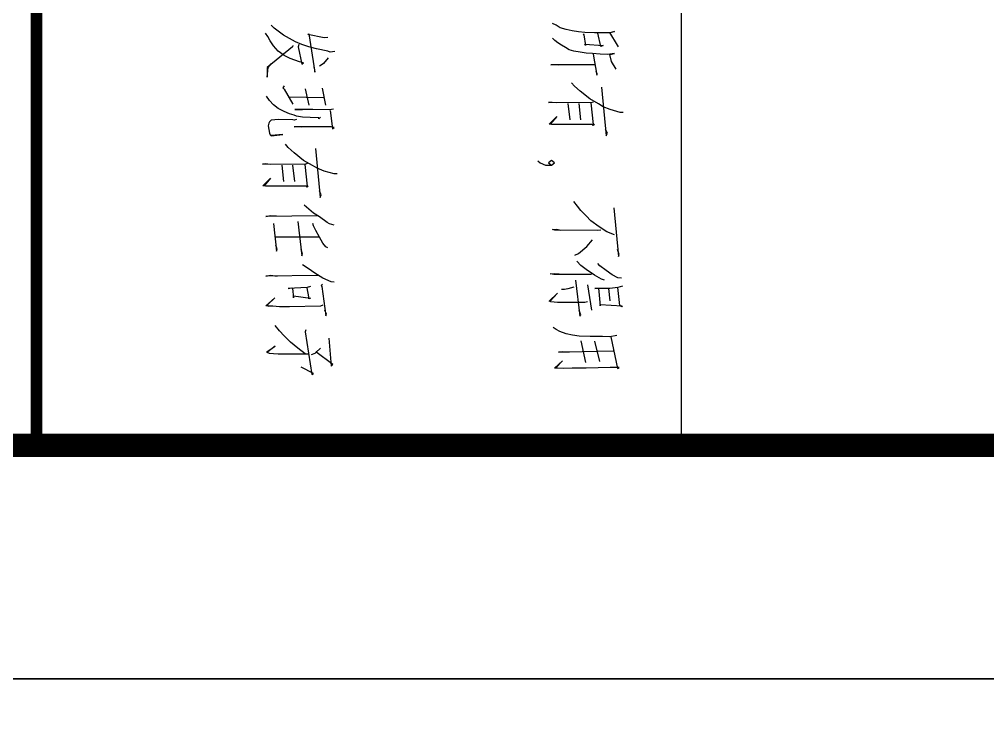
# Model space of a CAD drawing. Extents: x 2506385 to 2810062, y -487803 to -193521.
# Drawn here: x 2788588 to 2792736, y -450243 to -447215 of the extents above; entities that cross this region are included whole.
import ezdxf

# ---------------------------------------------------------------- set-up
doc = ezdxf.new("R2010")
doc.units = 0
doc.header["$LTSCALE"] = 1000
doc.header["$MEASUREMENT"] = 0
doc.layers.add('PUB_TITLE', color=4, linetype='Continuous')

# ---------------------------------------------------------------- blocks, each defined once
blk = doc.blocks.new('EWW')
at = {"layer": 'PUB_TITLE'}
for p, q in [((-165269.8, 286116.5), (-158269.8, 286116.5)), ((-159983.3, 285842.4), (-160037.7, 285809.6)), ((-159975.3, 285847.4), (-159983.3, 285842.4)), ((-159880.5, 285837.4), (-159912.8, 285817.2)), ((-159695.1, 285855), (-159707.2, 285812.2)), ((-159695.1, 285867.6), (-159695.1, 285855)), ((-159285.9, 285827.3), (-159078.3, 285847.4)), ((-159086.3, 285850), (-159108.5, 285842.4)), ((-159078.3, 285847.4), (-159086.3, 285850)), ((-158987.5, 285844.9), (-158999.6, 285819.7)), ((-158985.5, 285860), (-158987.5, 285844.9)), ((-158951.3, 285865.1), (-158945.2, 285844.9)), ((-158868.6, 285852.5), (-158945.2, 285844.9)), ((-158945.2, 285844.9), (-158941.2, 285809.6)), ((-158872.6, 285769.3), (-158866.6, 285862.6)), ((-158862.6, 285860), (-158868.6, 285852.5)), ((-158866.6, 285862.6), (-158862.6, 285860)), ((-158739.6, 285839.9), (-158733.6, 285809.6)), ((-158733.6, 285814.7), (-158598.5, 285842.4)), ((-158602.5, 285850), (-158602.5, 285812.2)), ((-158598.5, 285842.4), (-158602.5, 285850)), ((-160041.8, 285829.8), (-160035.7, 285809.6)), ((-160037.7, 285809.6), (-160041.8, 285829.8)), ((-160035.7, 285809.6), (-160035.7, 285744.1)), ((-159947, 285829.8), (-159943, 285799.6)), ((-159943, 285809.6), (-159947, 285829.8)), ((-159943, 285799.6), (-159945, 285769.3)), ((-159912.8, 285817.2), (-159943, 285809.6)), ((-159803.9, 285774.4), (-159594.3, 285794.5)), ((-159707.2, 285812.2), (-159719.3, 285781.9)), ((-159606.4, 285799.6), (-159622.5, 285792)), ((-159594.3, 285794.5), (-159606.4, 285799.6)), ((-159183.1, 285797), (-159205.2, 285764.3)), ((-159171, 285829.8), (-159183.1, 285797)), ((-159017.8, 285794.5), (-159037.9, 285766.8)), ((-158999.6, 285819.7), (-159017.8, 285794.5)), ((-158941.2, 285804.6), (-158888.8, 285809.6)), ((-158941.2, 285809.6), (-158941.2, 285776.9)), ((-158733.6, 285809.6), (-158735.6, 285779.4)), ((-158673.1, 285824.8), (-158669.1, 285625.7)), ((-158602.5, 285812.2), (-158600.5, 285708.9)), ((-159977.3, 285771.8), (-160033.7, 285759.2)), ((-159987.4, 285703.8), (-159981.3, 285781.9)), ((-159981.3, 285781.9), (-159977.3, 285771.8)), ((-159945, 285769.3), (-159947, 285736.6)), ((-159945, 285739.1), (-159854.3, 285754.2)), ((-159860.4, 285756.7), (-159870.4, 285751.7)), ((-159854.3, 285754.2), (-159860.4, 285756.7)), ((-159731.4, 285761.8), (-159753.5, 285724)), ((-159719.3, 285781.9), (-159731.4, 285761.8)), ((-159205.2, 285764.3), (-159231.4, 285729)), ((-159191.1, 285771.8), (-159189.1, 285756.7)), ((-159189.1, 285756.7), (-159191.1, 285575.3)), ((-159037.9, 285766.8), (-159048, 285759.2)), ((-158981.5, 285774.4), (-158997.6, 285744.1)), ((-158977.5, 285787), (-158981.5, 285774.4)), ((-158943.2, 285761.8), (-158866.6, 285769.3)), ((-158941.2, 285746.6), (-158943.2, 285761.8)), ((-158941.2, 285776.9), (-158941.2, 285756.7)), ((-158941.2, 285756.7), (-158941.2, 285746.6)), ((-158866.6, 285769.3), (-158872.6, 285769.3)), ((-158735.6, 285779.4), (-158735.6, 285726.5)), ((-158628.7, 285766.8), (-158715.4, 285746.6)), ((-160035.7, 285744.1), (-160037.7, 285703.8)), ((-159947, 285736.6), (-159949.1, 285708.9)), ((-159898.7, 285744.1), (-159898.7, 285557.7)), ((-159753.5, 285724), (-159785.8, 285683.7)), ((-159739.4, 285739.1), (-159735.4, 285729)), ((-159735.4, 285729), (-159737.4, 285562.7)), ((-159735.4, 285729), (-159642.7, 285739.1)), ((-159642.7, 285744.1), (-159638.6, 285739.1)), ((-159642.7, 285739.1), (-159642.7, 285744.1)), ((-159638.6, 285739.1), (-159642.7, 285736.6)), ((-159642.7, 285736.6), (-159642.7, 285560.2)), ((-159231.4, 285729), (-159251.6, 285708.9)), ((-159120.6, 285711.4), (-159148.8, 285736.6)), ((-159090.3, 285676.1), (-159120.6, 285711.4)), ((-158997.6, 285744.1), (-159021.8, 285708.9)), ((-159001.7, 285731.5), (-159001.7, 285570.3)), ((-158957.3, 285713.9), (-158848.5, 285731.5)), ((-158884.7, 285713.9), (-158880.7, 285703.8)), ((-158735.6, 285726.5), (-158737.6, 285678.6)), ((-160039.8, 285676.1), (-160043.8, 285648.4)), ((-160037.7, 285703.8), (-160039.8, 285676.1)), ((-160031.7, 285696.3), (-160027.7, 285698.8)), ((-160027.7, 285698.8), (-159981.3, 285706.3)), ((-159981.3, 285706.3), (-159987.4, 285703.8)), ((-159953.1, 285683.7), (-159957.1, 285655.9)), ((-159949.1, 285708.9), (-159953.1, 285683.7)), ((-159785.8, 285683.7), (-159808, 285658.5)), ((-159662.8, 285686.2), (-159733.4, 285678.6)), ((-159293.9, 285671.1), (-159314.1, 285655.9)), ((-159275.8, 285686.2), (-159293.9, 285671.1)), ((-159251.6, 285708.9), (-159275.8, 285686.2)), ((-159084.3, 285661), (-159090.3, 285676.1)), ((-159040, 285686.2), (-159058.1, 285668.5)), ((-159021.8, 285708.9), (-159040, 285686.2)), ((-158977.5, 285663.5), (-158822.3, 285681.1)), ((-158880.7, 285703.8), (-158880.7, 285630.7)), ((-158828.3, 285686.2), (-158846.4, 285678.6)), ((-158822.3, 285681.1), (-158828.3, 285686.2)), ((-158737.6, 285678.6), (-158741.6, 285650.9)), ((-158717.4, 285686.2), (-158624.7, 285706.3)), ((-158600.5, 285708.9), (-158600.5, 285655.9)), ((-160043.8, 285648.4), (-160049.8, 285623.2)), ((-159963.2, 285635.8), (-159973.2, 285620.7)), ((-159957.1, 285655.9), (-159963.2, 285635.8)), ((-159808, 285658.5), (-159822.1, 285645.9)), ((-159733.4, 285630.7), (-159662.8, 285638.3)), ((-158947.2, 285655.9), (-158939.2, 285630.7)), ((-158939.2, 285630.7), (-158937.1, 285615.6)), ((-158880.7, 285630.7), (-158880.7, 285585.4)), ((-158741.6, 285650.9), (-158747.7, 285623.2)), ((-158671.1, 285605.5), (-158669.1, 285635.8)), ((-158600.5, 285655.9), (-158600.5, 285648.4)), ((-158600.5, 285648.4), (-158598.5, 285610.6)), ((-160057.9, 285598), (-160068, 285580.3)), ((-160049.8, 285623.2), (-160057.9, 285598)), ((-159993.4, 285587.9), (-160003.5, 285575.3)), ((-159983.3, 285603), (-159993.4, 285587.9)), ((-159973.2, 285620.7), (-159983.3, 285603)), ((-159900.7, 285570.3), (-159898.7, 285590.4)), ((-159195.2, 285582.9), (-159191.1, 285600.5)), ((-159005.7, 285572.8), (-159003.7, 285592.9)), ((-158937.1, 285615.6), (-158937.1, 285603)), ((-158757.7, 285595.5), (-158765.8, 285580.3)), ((-158747.7, 285623.2), (-158757.7, 285595.5)), ((-158669.1, 285590.4), (-158671.1, 285605.5)), ((-158669.1, 285625.7), (-158669.1, 285590.4)), ((-158630.8, 285608.1), (-158602.5, 285580.3)), ((-158600.5, 285572.8), (-158630.8, 285608.1)), ((-158598.5, 285610.6), (-158600.5, 285585.4)), ((-160068, 285580.3), (-160076, 285565.2)), ((-160003.5, 285575.3), (-160013.6, 285565.2)), ((-159898.7, 285557.7), (-159900.7, 285570.3)), ((-159739.4, 285562.7), (-159737.4, 285580.3)), ((-159737.4, 285547.6), (-159739.4, 285562.7)), ((-159737.4, 285562.7), (-159737.4, 285547.6)), ((-159676.9, 285582.9), (-159644.7, 285555.2)), ((-159644.7, 285550.1), (-159676.9, 285582.9)), ((-159642.7, 285560.2), (-159644.7, 285550.1)), ((-159479.4, 285572.8), (-159489.5, 285560.2)), ((-159489.5, 285560.2), (-159479.4, 285547.6)), ((-159469.3, 285560.2), (-159479.4, 285572.8)), ((-159479.4, 285547.6), (-159469.3, 285560.2)), ((-159469.3, 285535), (-159469.3, 285560.2)), ((-159193.1, 285565.2), (-159195.2, 285582.9)), ((-159191.1, 285575.3), (-159193.1, 285565.2)), ((-159003.7, 285555.2), (-159005.7, 285572.8)), ((-159001.7, 285570.3), (-159003.7, 285555.2)), ((-158921, 285585.4), (-158886.8, 285555.2)), ((-158886.8, 285550.1), (-158921, 285585.4)), ((-158884.7, 285557.7), (-158886.8, 285550.1)), ((-158880.7, 285585.4), (-158884.7, 285557.7)), ((-158765.8, 285580.3), (-158773.9, 285567.8)), ((-158600.5, 285585.4), (-158600.5, 285572.8)), ((-159487.4, 285502.2), (-159479.4, 285512.3)), ((-159479.4, 285512.3), (-159469.3, 285535)), ((-159955.6, 284632), (-159953.6, 284611.9)), ((-159431.5, 284642.1), (-159431.5, 284629.5)), ((-160016, 284601.8), (-160014, 284586.7)), ((-159957.6, 284601.8), (-159967.7, 284553.9)), ((-159953.6, 284611.9), (-159957.6, 284601.8)), ((-159929.4, 284604.3), (-159905.2, 284584.1)), ((-159725.8, 284594.2), (-159798.3, 284579.1)), ((-159709.7, 284627), (-159705.6, 284609.3)), ((-159705.6, 284609.3), (-159707.6, 284538.8)), ((-159703.6, 284611.9), (-159625, 284621.9)), ((-159631, 284629.5), (-159633.1, 284616.9)), ((-159633.1, 284616.9), (-159633.1, 284490.9)), ((-159625, 284621.9), (-159631, 284629.5)), ((-159431.5, 284629.5), (-159443.6, 284586.7)), ((-159223.9, 284599.3), (-159248, 284566.5)), ((-159217.8, 284609.3), (-159223.9, 284599.3)), ((-159211.8, 284629.5), (-159217.8, 284609.3)), ((-159119, 284594.2), (-159135.2, 284581.6)), ((-159115, 284601.8), (-159119, 284594.2)), ((-158969.9, 284616.9), (-158986, 284581.6)), ((-158967.9, 284629.5), (-158969.9, 284616.9)), ((-158949.7, 284576.6), (-158824.7, 284594.2)), ((-158830.8, 284596.7), (-158848.9, 284589.2)), ((-158824.7, 284594.2), (-158830.8, 284596.7)), ((-158728, 284606.8), (-158609.1, 284616.9)), ((-158615.1, 284624.5), (-158669.5, 284551.4)), ((-158609.1, 284616.9), (-158615.1, 284624.5)), ((-160014, 284586.7), (-160028.1, 284516.1)), ((-159967.7, 284553.9), (-159975.7, 284521.2)), ((-159905.2, 284584.1), (-159897.1, 284574.1)), ((-159897.1, 284574.1), (-159893.1, 284566.5)), ((-159758, 284584.1), (-159760, 284435.5)), ((-159675.4, 284571.5), (-159667.3, 284564)), ((-159671.4, 284564), (-159673.4, 284526.2)), ((-159667.3, 284564), (-159671.4, 284564)), ((-159540.3, 284548.9), (-159330.7, 284569)), ((-159455.7, 284556.4), (-159467.8, 284536.3)), ((-159443.6, 284586.7), (-159455.7, 284556.4)), ((-159342.8, 284574.1), (-159358.9, 284566.5)), ((-159330.7, 284569), (-159342.8, 284574.1)), ((-159248, 284566.5), (-159264.2, 284541.3)), ((-159252.1, 284558.9), (-159250.1, 284337.2)), ((-159189.6, 284551.4), (-159209.7, 284541.3)), ((-159161.4, 284566.5), (-159189.6, 284551.4)), ((-159135.2, 284581.6), (-159161.4, 284566.5)), ((-159161.4, 284564), (-159161.4, 284377.5)), ((-158986, 284581.6), (-159006.2, 284546.3)), ((-158996.1, 284561.5), (-158994.1, 284337.2)), ((-158959.8, 284579.1), (-158953.7, 284574.1)), ((-158953.7, 284574.1), (-158949.7, 284576.6)), ((-158869.1, 284581.6), (-158865.1, 284571.5)), ((-158865.1, 284571.5), (-158863, 284438)), ((-158685.7, 284571.5), (-158667.5, 284551.4)), ((-158667.5, 284551.4), (-158663.5, 284546.3)), ((-160032.2, 284521.2), (-159866.9, 284546.3)), ((-160028.1, 284516.1), (-160032.2, 284521.2)), ((-159975.7, 284521.2), (-159985.8, 284490.9)), ((-159877, 284546.3), (-159889.1, 284543.8)), ((-159866.9, 284546.3), (-159877, 284546.3)), ((-159796.3, 284506), (-159725.8, 284521.2)), ((-159707.6, 284538.8), (-159707.6, 284460.7)), ((-159673.4, 284526.2), (-159675.4, 284493.4)), ((-159467.8, 284536.3), (-159489.9, 284498.5)), ((-159475.8, 284513.6), (-159471.8, 284503.5)), ((-159471.8, 284503.5), (-159379.1, 284513.6)), ((-159379.1, 284518.6), (-159375, 284513.6)), ((-159379.1, 284513.6), (-159379.1, 284518.6)), ((-159375, 284513.6), (-159379.1, 284511.1)), ((-159379.1, 284511.1), (-159379.1, 284334.7)), ((-159280.3, 284521.2), (-159298.4, 284501)), ((-159264.2, 284541.3), (-159280.3, 284521.2)), ((-159209.7, 284541.3), (-159219.8, 284538.8)), ((-159026.3, 284518.6), (-159042.4, 284493.4)), ((-159006.2, 284546.3), (-159026.3, 284518.6)), ((-158949.7, 284528.7), (-158945.7, 284513.6)), ((-158945.7, 284513.6), (-158941.7, 284433)), ((-158905.4, 284521.2), (-158943.7, 284513.6)), ((-158909.4, 284455.6), (-158899.3, 284528.7)), ((-158897.3, 284521.2), (-158905.4, 284521.2)), ((-158899.3, 284528.7), (-158897.3, 284521.2)), ((-158764.3, 284508.6), (-158756.2, 284506)), ((-158756.2, 284506), (-158572.8, 284533.7)), ((-158663.5, 284546.3), (-158657.4, 284531.2)), ((-158659.4, 284521.2), (-158659.4, 284390.1)), ((-158576.8, 284541.3), (-158605, 284488.4)), ((-158572.8, 284533.7), (-158576.8, 284541.3)), ((-159985.8, 284490.9), (-159997.9, 284463.2)), ((-159985.8, 284478.3), (-159975.7, 284475.8)), ((-159975.7, 284475.8), (-159901.1, 284490.9)), ((-159911.2, 284480.8), (-159925.3, 284440.5)), ((-159907.2, 284498.5), (-159911.2, 284480.8)), ((-159901.1, 284490.9), (-159907.2, 284498.5)), ((-159707.6, 284473.3), (-159707.6, 284493.4)), ((-159707.6, 284460.7), (-159707.6, 284473.3)), ((-159679.4, 284468.2), (-159683.4, 284458.2)), ((-159675.4, 284493.4), (-159679.4, 284468.2)), ((-159665.3, 284468.2), (-159661.3, 284458.2)), ((-159635.1, 284473.3), (-159633.1, 284488.4)), ((-159633.1, 284458.2), (-159635.1, 284473.3)), ((-159633.1, 284490.9), (-159633.1, 284458.2)), ((-159489.9, 284498.5), (-159522.2, 284458.2)), ((-159471.8, 284503.5), (-159473.8, 284337.2)), ((-159227.9, 284473.3), (-159080.7, 284490.9)), ((-159088.8, 284493.4), (-159109, 284488.4)), ((-159080.7, 284490.9), (-159088.8, 284493.4)), ((-158685.7, 284473.3), (-158711.9, 284443)), ((-158661.5, 284506), (-158685.7, 284473.3)), ((-160012, 284438), (-160026.1, 284412.8)), ((-159997.9, 284463.2), (-160012, 284438)), ((-159981.8, 284453.1), (-159975.7, 284450.6)), ((-159975.7, 284450.6), (-159887, 284342.3)), ((-159925.3, 284440.5), (-159939.4, 284415.3)), ((-159794.3, 284415.3), (-159729.8, 284453.1)), ((-159689.5, 284438), (-159699.6, 284415.3)), ((-159683.4, 284458.2), (-159689.5, 284438)), ((-159663.3, 284453.1), (-159665.3, 284390.1)), ((-159661.3, 284458.2), (-159663.3, 284453.1)), ((-159544.4, 284433), (-159558.5, 284420.4)), ((-159522.2, 284458.2), (-159544.4, 284433)), ((-159399.2, 284460.7), (-159469.8, 284453.1)), ((-158943.7, 284448.1), (-158941.7, 284450.6)), ((-158941.7, 284433), (-158943.7, 284448.1)), ((-158941.7, 284450.6), (-158901.3, 284455.6)), ((-158901.3, 284455.6), (-158909.4, 284455.6)), ((-158863, 284438), (-158863, 284395.2)), ((-158711.9, 284443), (-158738.1, 284415.3)), ((-160042.3, 284390.1), (-160056.4, 284372.5)), ((-160026.1, 284412.8), (-160042.3, 284390.1)), ((-159957.6, 284390.1), (-159979.8, 284370)), ((-159939.4, 284415.3), (-159957.6, 284390.1)), ((-159808.4, 284415.3), (-159800.4, 284410.3)), ((-159800.4, 284410.3), (-159794.3, 284415.3)), ((-159711.7, 284390.1), (-159727.8, 284370)), ((-159699.6, 284415.3), (-159711.7, 284390.1)), ((-159665.3, 284390.1), (-159663.3, 284375)), ((-159600.8, 284410.3), (-159596.8, 284359.9)), ((-159594.8, 284359.9), (-159600.8, 284410.3)), ((-159469.8, 284405.2), (-159399.2, 284412.8)), ((-159111, 284385.1), (-159125.1, 284380)), ((-159100.9, 284382.6), (-159111, 284385.1)), ((-158998.1, 284357.4), (-158994.1, 284385.1)), ((-158863, 284395.2), (-158865.1, 284367.5)), ((-158760.2, 284395.2), (-158782.4, 284377.5)), ((-158738.1, 284415.3), (-158760.2, 284395.2)), ((-158659.4, 284390.1), (-158661.5, 284370)), ((-160056.4, 284372.5), (-160068.5, 284359.9)), ((-160020.1, 284344.8), (-160034.2, 284334.7)), ((-160001.9, 284354.9), (-160020.1, 284344.8)), ((-159979.8, 284370), (-160001.9, 284354.9)), ((-159887, 284347.3), (-159903.2, 284359.9)), ((-159846.7, 284342.3), (-159887, 284347.3)), ((-159887, 284342.3), (-159846.7, 284342.3)), ((-159745.9, 284352.3), (-159764.1, 284339.7)), ((-159727.8, 284370), (-159745.9, 284352.3)), ((-159663.3, 284375), (-159661.3, 284359.9)), ((-159661.3, 284359.9), (-159655.2, 284352.3)), ((-159655.2, 284352.3), (-159649.2, 284349.8)), ((-159649.2, 284349.8), (-159637.1, 284347.3)), ((-159637.1, 284347.3), (-159606.8, 284352.3)), ((-159606.8, 284352.3), (-159598.8, 284354.9)), ((-159596.8, 284359.9), (-159600.8, 284354.9)), ((-159598.8, 284354.9), (-159594.8, 284359.9)), ((-159475.8, 284337.2), (-159473.8, 284354.9)), ((-159413.3, 284357.4), (-159381.1, 284329.7)), ((-159381.1, 284324.6), (-159413.3, 284357.4)), ((-159254.1, 284357.4), (-159252.1, 284382.6)), ((-159250.1, 284337.2), (-159254.1, 284357.4)), ((-159219.8, 284370), (-159100.9, 284382.6)), ((-158994.1, 284337.2), (-158998.1, 284357.4)), ((-158901.3, 284375), (-158869.1, 284342.3)), ((-158867.1, 284337.2), (-158901.3, 284375)), ((-158869.1, 284342.3), (-158865.1, 284349.8)), ((-158865.1, 284349.8), (-158867.1, 284337.2)), ((-158865.1, 284367.5), (-158865.1, 284349.8)), ((-158693.7, 284377.5), (-158669.5, 284344.8)), ((-158671.5, 284342.3), (-158693.7, 284377.5)), ((-158667.5, 284342.3), (-158671.5, 284342.3)), ((-158663.5, 284352.3), (-158667.5, 284342.3)), ((-158661.5, 284370), (-158663.5, 284352.3)), ((-159473.8, 284322.1), (-159475.8, 284337.2)), ((-159473.8, 284337.2), (-159473.8, 284322.1)), ((-159379.1, 284334.7), (-159381.1, 284324.6))]:
    blk.add_line(p, q, dxfattribs=at)
at = {"layer": 'PUB_TITLE', "const_width": 50}
blk.add_lwpolyline([(-158269.8, 283354.6), (-158269.8, 293572.1), (-165269.8, 293572.1), (-165269.8, 283354.6)], close=True, dxfattribs=at)

msp = doc.modelspace()

# ---------------------------------------------------------------- linework, layer by layer
at = {"layer": 'PUB_TITLE', "linetype": 'ByBlock'}
for points in [[(2768061.7, -375738.7), (2768061.7, -450038.7), (2810061.7, -450038.7), (2810061.7, -375738.7)], [(2768061.7, -471038.7), (2805211.7, -471038.7), (2805211.7, -450038.7), (2768061.7, -450038.7)]]:
    msp.add_lwpolyline(points, close=True, dxfattribs=at)
at = {"layer": 'PUB_TITLE', "linetype": 'ByBlock', "const_width": 100}
msp.add_lwpolyline([(2769061.7, -378238.7), (2769061.7, -449038.7), (2809061.7, -449038.7), (2809061.7, -378238.7)], close=True, dxfattribs=at)

# ---------------------------------------------------------------- block references
at = {"rotation": 270}
msp.add_blockref('EWW', (2505307.1, -607308.5), dxfattribs=at)

doc.saveas('drawing.dxf')
